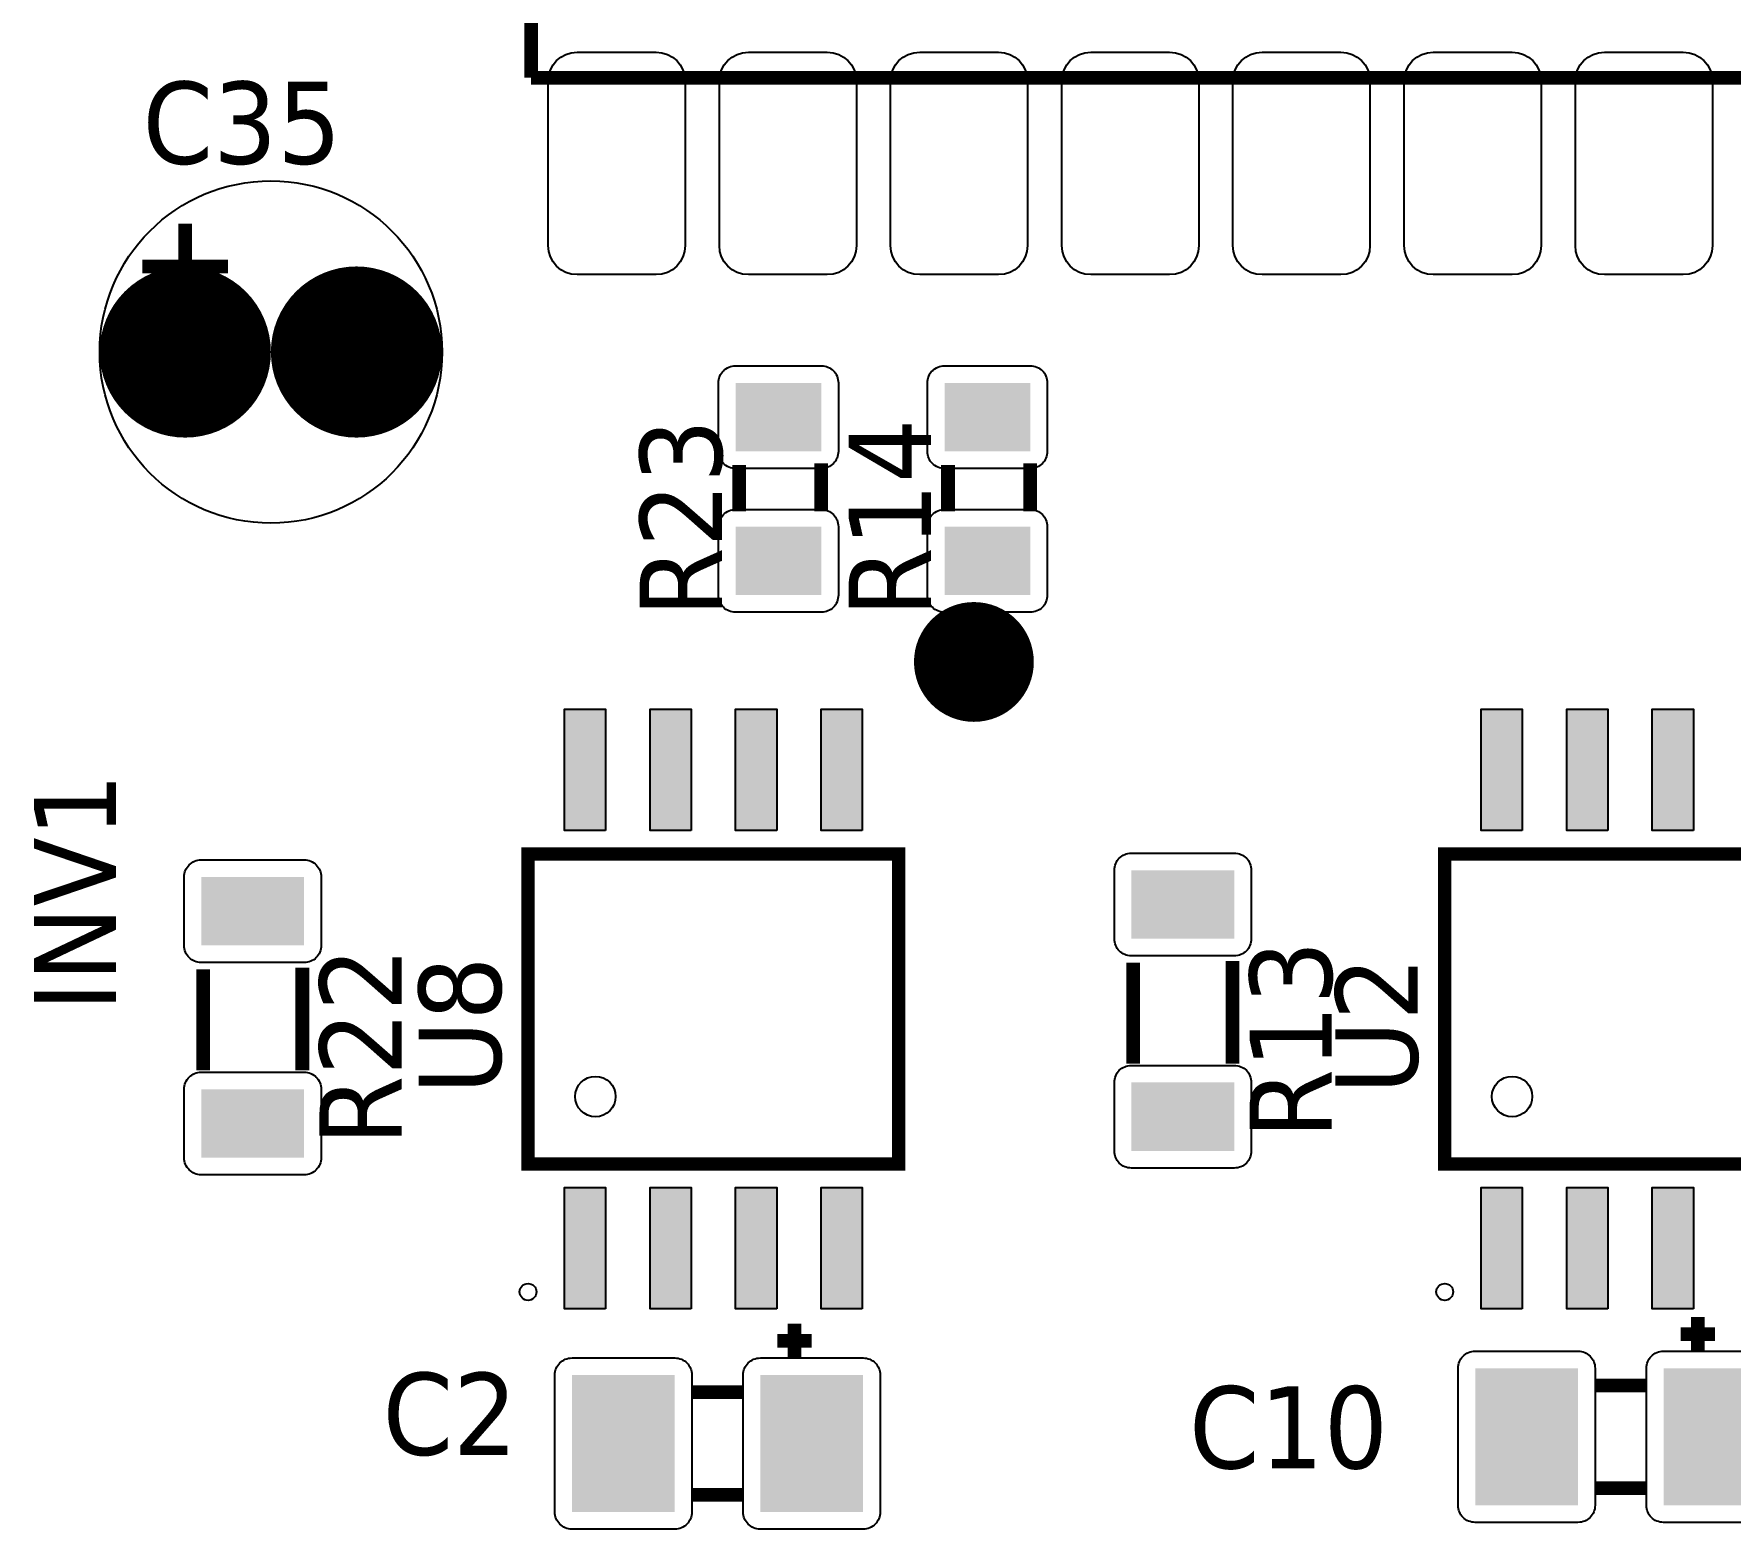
# Model space of a CAD drawing. Header units: millimetres. Extents: x 123.5 to 144.3, y 105.4 to 121.6.
# Drawn here: x 125.727 to 127.689, y 111.233 to 112.963 of the extents above; entities that cross this region are included whole.
import ezdxf

# ---------------------------------------------------------------- set-up
doc = ezdxf.new("R2010")
doc.units = ezdxf.units.MM
doc.layers.add('DESC', color=250, linetype='Continuous')
doc.styles.get("Standard").update_dxf_attribs({"font": 'tahoma.ttf'})

# ---------------------------------------------------------------- blocks, each defined once
blk = doc.blocks.new('RPAD')
blk.add_trace([(-0.5, -0.5), (-0.5, 0.5), (0.5, -0.5), (0.5, 0.5)])
blk = doc.blocks.new('EPAD')
at = {"const_width": 0.5}
blk.add_lwpolyline([(-0.25, 0, 1), (0.25, 0, 1)], format="xyb", close=True, dxfattribs=at)
blk = doc.blocks.new('CCRPBoard')
for points, const_width in [([(128.87127, 113.48574), (128.87127, 113.63574)], 0.008), ([(128.87127, 113.48574), (128.87127, 113.63574)], 0.008), ([(128.87127, 113.48574), (128.87127, 113.63574)], 0.008), ([(128.87127, 113.48574), (130.87127, 113.48574)], 0.008), ([(128.87127, 113.48574), (130.87127, 113.48574)], 0.008), ([(128.87127, 113.48574), (130.87127, 113.48574)], 0.008), ([(128.66931, 113.4005), (128.66931, 113.3505)], 0.008), ([(128.66931, 113.4005), (128.66931, 113.3505)], 0.008), ([(128.66931, 113.4005), (128.66931, 113.3505)], 0.008), ([(128.64431, 113.3755), (128.69431, 113.3755)], 0.008), ([(128.64431, 113.3755), (128.69431, 113.3755)], 0.008), ([(128.64431, 113.3755), (128.69431, 113.3755)], 0.008), ([(128.99276, 113.23245), (128.99276, 113.25945)], 0.008), ([(128.99276, 113.23245), (128.99276, 113.25945)], 0.008), ([(128.99276, 113.23245), (128.99276, 113.25945)], 0.008), ([(129.04076, 113.23245), (129.04076, 113.26045)], 0.008), ([(129.04076, 113.23245), (129.04076, 113.26045)], 0.008), ([(129.04076, 113.23245), (129.04076, 113.26045)], 0.008), ([(129.11481, 113.23245), (129.11481, 113.25945)], 0.008), ([(129.11481, 113.23245), (129.11481, 113.25945)], 0.008), ([(129.11481, 113.23245), (129.11481, 113.25945)], 0.008), ([(129.16281, 113.23245), (129.16281, 113.26045)], 0.008), ([(129.16281, 113.23245), (129.16281, 113.26045)], 0.008), ([(129.16281, 113.23245), (129.16281, 113.26045)], 0.008), ([(129.08604, 112.85109), (129.08604, 113.03219), (128.8695, 113.03219), (128.8695, 112.85109), (129.08604, 112.85109)], 0.00787), ([(129.08604, 112.85109), (129.08604, 113.03219), (128.8695, 113.03219), (128.8695, 112.85109), (129.08604, 112.85109)], 0.00787), ([(129.08604, 112.85109), (129.08604, 113.03219), (128.8695, 113.03219), (128.8695, 112.85109), (129.08604, 112.85109)], 0.00787), ([(129.62147, 112.85109), (129.62147, 113.03219), (129.40494, 113.03219), (129.40494, 112.85109), (129.62147, 112.85109)], 0.00787), ([(129.62147, 112.85109), (129.62147, 113.03219), (129.40494, 113.03219), (129.40494, 112.85109), (129.62147, 112.85109)], 0.00787), ([(129.62147, 112.85109), (129.62147, 113.03219), (129.40494, 113.03219), (129.40494, 112.85109), (129.62147, 112.85109)], 0.00787), ([(129.22298, 112.96867), (129.22298, 112.90967)], 0.008), ([(129.22298, 112.96867), (129.22298, 112.90967)], 0.008), ([(129.22298, 112.96867), (129.22298, 112.90967)], 0.008), ([(129.28098, 112.96967), (129.28098, 112.90967)], 0.008), ([(129.28098, 112.96967), (129.28098, 112.90967)], 0.008), ([(129.28098, 112.96967), (129.28098, 112.90967)], 0.008), ([(128.67968, 112.96473), (128.67968, 112.90573)], 0.008), ([(128.67968, 112.96473), (128.67968, 112.90573)], 0.008), ([(128.67968, 112.96473), (128.67968, 112.90573)], 0.008), ([(128.73768, 112.96573), (128.73768, 112.90573)], 0.008), ([(128.73768, 112.96573), (128.73768, 112.90573)], 0.008), ([(128.73768, 112.96573), (128.73768, 112.90573)], 0.008), ([(129.55277, 112.76164), (129.55277, 112.74164)], 0.008), ([(129.55277, 112.76164), (129.55277, 112.74164)], 0.008), ([(129.55277, 112.76164), (129.55277, 112.74164)], 0.008), ([(129.02521, 112.75771), (129.02521, 112.73771)], 0.008), ([(129.02521, 112.75771), (129.02521, 112.73771)], 0.008), ([(129.02521, 112.75771), (129.02521, 112.73771)], 0.008), ([(129.54277, 112.75164), (129.56277, 112.75164)], 0.008), ([(129.54277, 112.75164), (129.56277, 112.75164)], 0.008), ([(129.54277, 112.75164), (129.56277, 112.75164)], 0.008), ([(129.01521, 112.74771), (129.03521, 112.74771)], 0.008), ([(129.01521, 112.74771), (129.03521, 112.74771)], 0.008), ([(129.01521, 112.74771), (129.03521, 112.74771)], 0.008), ([(129.49277, 112.72164), (129.52277, 112.72164)], 0.008), ([(129.49277, 112.72164), (129.52277, 112.72164)], 0.008), ([(129.49277, 112.72164), (129.52277, 112.72164)], 0.008), ([(128.96521, 112.71771), (128.99521, 112.71771)], 0.008), ([(128.96521, 112.71771), (128.99521, 112.71771)], 0.008), ([(128.96521, 112.71771), (128.99521, 112.71771)], 0.008), ([(129.49277, 112.66164), (129.52277, 112.66164)], 0.008), ([(129.49277, 112.66164), (129.52277, 112.66164)], 0.008), ([(129.49277, 112.66164), (129.52277, 112.66164)], 0.008), ([(128.96521, 112.65771), (128.99521, 112.65771)], 0.008), ([(128.96521, 112.65771), (128.99521, 112.65771)], 0.008), ([(128.96521, 112.65771), (128.99521, 112.65771)], 0.008)]:
    blk.add_lwpolyline(points, dxfattribs=dict(const_width=const_width))
for points in [[(128.89827, 113.50074), (128.94427, 113.50074), (128.94775, 113.5004), (128.95096, 113.49943), (128.95386, 113.49788), (128.95636, 113.49582), (128.95842, 113.49332), (128.95996, 113.49043), (128.96094, 113.48721), (128.96127, 113.48374), (128.96127, 113.38774), (128.96094, 113.38426), (128.95996, 113.38105), (128.95842, 113.37816), (128.95636, 113.37565), (128.95386, 113.3736), (128.95096, 113.37205), (128.94775, 113.37108), (128.94427, 113.37074), (128.89827, 113.37074), (128.8948, 113.37108), (128.89158, 113.37205), (128.88869, 113.3736), (128.88619, 113.37565), (128.88413, 113.37816), (128.88259, 113.38105), (128.88161, 113.38426), (128.88127, 113.38774), (128.88127, 113.48374), (128.88161, 113.48721), (128.88259, 113.49043), (128.88413, 113.49332), (128.88619, 113.49582), (128.88869, 113.49788), (128.89158, 113.49943), (128.8948, 113.5004), (128.89827, 113.50074)], [(128.99827, 113.50074), (129.04427, 113.50074), (129.04775, 113.5004), (129.05096, 113.49943), (129.05386, 113.49788), (129.05636, 113.49582), (129.05842, 113.49332), (129.05996, 113.49043), (129.06094, 113.48721), (129.06127, 113.48374), (129.06127, 113.38774), (129.06094, 113.38426), (129.05996, 113.38105), (129.05842, 113.37816), (129.05636, 113.37565), (129.05386, 113.3736), (129.05096, 113.37205), (129.04775, 113.37108), (129.04427, 113.37074), (128.99827, 113.37074), (128.9948, 113.37108), (128.99158, 113.37205), (128.98869, 113.3736), (128.98619, 113.37565), (128.98413, 113.37816), (128.98259, 113.38105), (128.98161, 113.38426), (128.98127, 113.38774), (128.98127, 113.48374), (128.98161, 113.48721), (128.98259, 113.49043), (128.98413, 113.49332), (128.98619, 113.49582), (128.98869, 113.49788), (128.99158, 113.49943), (128.9948, 113.5004), (128.99827, 113.50074)], [(129.09827, 113.50074), (129.14427, 113.50074), (129.14775, 113.5004), (129.15096, 113.49943), (129.15386, 113.49788), (129.15636, 113.49582), (129.15842, 113.49332), (129.15996, 113.49043), (129.16094, 113.48721), (129.16127, 113.48374), (129.16127, 113.38774), (129.16094, 113.38426), (129.15996, 113.38105), (129.15842, 113.37816), (129.15636, 113.37565), (129.15386, 113.3736), (129.15096, 113.37205), (129.14775, 113.37108), (129.14427, 113.37074), (129.09827, 113.37074), (129.0948, 113.37108), (129.09158, 113.37205), (129.08869, 113.3736), (129.08619, 113.37565), (129.08413, 113.37816), (129.08259, 113.38105), (129.08161, 113.38426), (129.08127, 113.38774), (129.08127, 113.48374), (129.08161, 113.48721), (129.08259, 113.49043), (129.08413, 113.49332), (129.08619, 113.49582), (129.08869, 113.49788), (129.09158, 113.49943), (129.0948, 113.5004), (129.09827, 113.50074)], [(129.19827, 113.50074), (129.24427, 113.50074), (129.24775, 113.5004), (129.25096, 113.49943), (129.25386, 113.49788), (129.25636, 113.49582), (129.25842, 113.49332), (129.25996, 113.49043), (129.26094, 113.48721), (129.26127, 113.48374), (129.26127, 113.38774), (129.26094, 113.38426), (129.25996, 113.38105), (129.25842, 113.37816), (129.25636, 113.37565), (129.25386, 113.3736), (129.25096, 113.37205), (129.24775, 113.37108), (129.24427, 113.37074), (129.19827, 113.37074), (129.1948, 113.37108), (129.19158, 113.37205), (129.18869, 113.3736), (129.18619, 113.37565), (129.18413, 113.37816), (129.18259, 113.38105), (129.18161, 113.38426), (129.18127, 113.38774), (129.18127, 113.48374), (129.18161, 113.48721), (129.18259, 113.49043), (129.18413, 113.49332), (129.18619, 113.49582), (129.18869, 113.49788), (129.19158, 113.49943), (129.1948, 113.5004), (129.19827, 113.50074)], [(129.29827, 113.50074), (129.34427, 113.50074), (129.34775, 113.5004), (129.35096, 113.49943), (129.35386, 113.49788), (129.35636, 113.49582), (129.35842, 113.49332), (129.35996, 113.49043), (129.36094, 113.48721), (129.36127, 113.48374), (129.36127, 113.38774), (129.36094, 113.38426), (129.35996, 113.38105), (129.35842, 113.37816), (129.35636, 113.37565), (129.35386, 113.3736), (129.35096, 113.37205), (129.34775, 113.37108), (129.34427, 113.37074), (129.29827, 113.37074), (129.2948, 113.37108), (129.29158, 113.37205), (129.28869, 113.3736), (129.28619, 113.37565), (129.28413, 113.37816), (129.28259, 113.38105), (129.28161, 113.38426), (129.28127, 113.38774), (129.28127, 113.48374), (129.28161, 113.48721), (129.28259, 113.49043), (129.28413, 113.49332), (129.28619, 113.49582), (129.28869, 113.49788), (129.29158, 113.49943), (129.2948, 113.5004), (129.29827, 113.50074)], [(129.39827, 113.50074), (129.44427, 113.50074), (129.44775, 113.5004), (129.45096, 113.49943), (129.45386, 113.49788), (129.45636, 113.49582), (129.45842, 113.49332), (129.45996, 113.49043), (129.46094, 113.48721), (129.46127, 113.48374), (129.46127, 113.38774), (129.46094, 113.38426), (129.45996, 113.38105), (129.45842, 113.37816), (129.45636, 113.37565), (129.45386, 113.3736), (129.45096, 113.37205), (129.44775, 113.37108), (129.44427, 113.37074), (129.39827, 113.37074), (129.3948, 113.37108), (129.39158, 113.37205), (129.38869, 113.3736), (129.38619, 113.37565), (129.38413, 113.37816), (129.38259, 113.38105), (129.38161, 113.38426), (129.38127, 113.38774), (129.38127, 113.48374), (129.38161, 113.48721), (129.38259, 113.49043), (129.38413, 113.49332), (129.38619, 113.49582), (129.38869, 113.49788), (129.39158, 113.49943), (129.3948, 113.5004), (129.39827, 113.50074)], [(129.49827, 113.50074), (129.54427, 113.50074), (129.54775, 113.5004), (129.55096, 113.49943), (129.55386, 113.49788), (129.55636, 113.49582), (129.55842, 113.49332), (129.55996, 113.49043), (129.56094, 113.48721), (129.56127, 113.48374), (129.56127, 113.38774), (129.56094, 113.38426), (129.55996, 113.38105), (129.55842, 113.37816), (129.55636, 113.37565), (129.55386, 113.3736), (129.55096, 113.37205), (129.54775, 113.37108), (129.54427, 113.37074), (129.49827, 113.37074), (129.4948, 113.37108), (129.49158, 113.37205), (129.48869, 113.3736), (129.48619, 113.37565), (129.48413, 113.37816), (129.48259, 113.38105), (129.48161, 113.38426), (129.48127, 113.38774), (129.48127, 113.48374), (129.48161, 113.48721), (129.48259, 113.49043), (129.48413, 113.49332), (129.48619, 113.49582), (129.48869, 113.49788), (129.49158, 113.49943), (129.4948, 113.5004), (129.49827, 113.50074)], [(128.98076, 113.26745), (128.98076, 113.30745), (128.98081, 113.30849), (128.98096, 113.3095), (128.9812, 113.31047), (128.98153, 113.31139), (128.98195, 113.31227), (128.98244, 113.31309), (128.98301, 113.31386), (128.98365, 113.31456), (128.98436, 113.3152), (128.98513, 113.31577), (128.98595, 113.31627), (128.98683, 113.31668), (128.98775, 113.31701), (128.98872, 113.31726), (128.98972, 113.3174), (128.99076, 113.31745), (129.04076, 113.31745), (129.0418, 113.3174), (129.04281, 113.31726), (129.04377, 113.31701), (129.0447, 113.31668), (129.04557, 113.31627), (129.0464, 113.31577), (129.04717, 113.3152), (129.04787, 113.31456), (129.04851, 113.31386), (129.04908, 113.31309), (129.04958, 113.31227), (129.04999, 113.31139), (129.05032, 113.31047), (129.05056, 113.3095), (129.05071, 113.30849), (129.05076, 113.30745), (129.05076, 113.26745), (129.05071, 113.26642), (129.05056, 113.26541), (129.05032, 113.26444), (129.04999, 113.26352), (129.04958, 113.26264), (129.04908, 113.26182), (129.04851, 113.26105), (129.04787, 113.26035), (129.04717, 113.25971), (129.0464, 113.25914), (129.04557, 113.25864), (129.0447, 113.25823), (129.04377, 113.2579), (129.04281, 113.25765), (129.0418, 113.25751), (129.04076, 113.25745), (128.99076, 113.25745), (128.98972, 113.25751), (128.98872, 113.25765), (128.98775, 113.2579), (128.98683, 113.25823), (128.98595, 113.25864), (128.98513, 113.25914), (128.98436, 113.25971), (128.98365, 113.26035), (128.98301, 113.26105), (128.98244, 113.26182), (128.98195, 113.26264), (128.98153, 113.26352), (128.9812, 113.26444), (128.98096, 113.26541), (128.98081, 113.26642), (128.98076, 113.26745)], [(129.10281, 113.26745), (129.10281, 113.30745), (129.10286, 113.30849), (129.10301, 113.3095), (129.10325, 113.31047), (129.10358, 113.31139), (129.104, 113.31227), (129.10449, 113.31309), (129.10506, 113.31386), (129.1057, 113.31456), (129.10641, 113.3152), (129.10717, 113.31577), (129.108, 113.31627), (129.10887, 113.31668), (129.1098, 113.31701), (129.11076, 113.31726), (129.11177, 113.3174), (129.11281, 113.31745), (129.16281, 113.31745), (129.16385, 113.3174), (129.16485, 113.31726), (129.16582, 113.31701), (129.16674, 113.31668), (129.16762, 113.31627), (129.16845, 113.31577), (129.16921, 113.3152), (129.16992, 113.31456), (129.17056, 113.31386), (129.17113, 113.31309), (129.17162, 113.31227), (129.17204, 113.31139), (129.17237, 113.31047), (129.17261, 113.3095), (129.17276, 113.30849), (129.17281, 113.30745), (129.17281, 113.26745), (129.17276, 113.26642), (129.17261, 113.26541), (129.17237, 113.26444), (129.17204, 113.26352), (129.17162, 113.26264), (129.17113, 113.26182), (129.17056, 113.26105), (129.16992, 113.26035), (129.16921, 113.25971), (129.16845, 113.25914), (129.16762, 113.25864), (129.16674, 113.25823), (129.16582, 113.2579), (129.16485, 113.25765), (129.16385, 113.25751), (129.16281, 113.25745), (129.11281, 113.25745), (129.11177, 113.25751), (129.11076, 113.25765), (129.1098, 113.2579), (129.10887, 113.25823), (129.108, 113.25864), (129.10717, 113.25914), (129.10641, 113.25971), (129.1057, 113.26035), (129.10506, 113.26105), (129.10449, 113.26182), (129.104, 113.26264), (129.10358, 113.26352), (129.10325, 113.26444), (129.10301, 113.26541), (129.10286, 113.26642), (129.10281, 113.26745)], [(128.98076, 113.18345), (128.98076, 113.22345), (128.98081, 113.22449), (128.98096, 113.2255), (128.9812, 113.22647), (128.98153, 113.22739), (128.98195, 113.22827), (128.98244, 113.22909), (128.98301, 113.22986), (128.98365, 113.23056), (128.98436, 113.2312), (128.98513, 113.23177), (128.98595, 113.23227), (128.98683, 113.23268), (128.98775, 113.23301), (128.98872, 113.23326), (128.98972, 113.2334), (128.99076, 113.23345), (129.04076, 113.23345), (129.0418, 113.2334), (129.04281, 113.23326), (129.04377, 113.23301), (129.0447, 113.23268), (129.04557, 113.23227), (129.0464, 113.23177), (129.04717, 113.2312), (129.04787, 113.23056), (129.04851, 113.22986), (129.04908, 113.22909), (129.04958, 113.22827), (129.04999, 113.22739), (129.05032, 113.22647), (129.05056, 113.2255), (129.05071, 113.22449), (129.05076, 113.22345), (129.05076, 113.18345), (129.05071, 113.18242), (129.05056, 113.18141), (129.05032, 113.18044), (129.04999, 113.17952), (129.04958, 113.17864), (129.04908, 113.17782), (129.04851, 113.17705), (129.04787, 113.17635), (129.04717, 113.17571), (129.0464, 113.17514), (129.04557, 113.17464), (129.0447, 113.17423), (129.04377, 113.1739), (129.04281, 113.17365), (129.0418, 113.17351), (129.04076, 113.17345), (128.99076, 113.17345), (128.98972, 113.17351), (128.98872, 113.17365), (128.98775, 113.1739), (128.98683, 113.17423), (128.98595, 113.17464), (128.98513, 113.17514), (128.98436, 113.17571), (128.98365, 113.17635), (128.98301, 113.17705), (128.98244, 113.17782), (128.98195, 113.17864), (128.98153, 113.17952), (128.9812, 113.18044), (128.98096, 113.18141), (128.98081, 113.18242), (128.98076, 113.18345)], [(129.10281, 113.18345), (129.10281, 113.22345), (129.10286, 113.22449), (129.10301, 113.2255), (129.10325, 113.22647), (129.10358, 113.22739), (129.104, 113.22827), (129.10449, 113.22909), (129.10506, 113.22986), (129.1057, 113.23056), (129.10641, 113.2312), (129.10717, 113.23177), (129.108, 113.23227), (129.10887, 113.23268), (129.1098, 113.23301), (129.11076, 113.23326), (129.11177, 113.2334), (129.11281, 113.23345), (129.16281, 113.23345), (129.16385, 113.2334), (129.16485, 113.23326), (129.16582, 113.23301), (129.16674, 113.23268), (129.16762, 113.23227), (129.16845, 113.23177), (129.16921, 113.2312), (129.16992, 113.23056), (129.17056, 113.22986), (129.17113, 113.22909), (129.17162, 113.22827), (129.17204, 113.22739), (129.17237, 113.22647), (129.17261, 113.2255), (129.17276, 113.22449), (129.17281, 113.22345), (129.17281, 113.18345), (129.17276, 113.18242), (129.17261, 113.18141), (129.17237, 113.18044), (129.17204, 113.17952), (129.17162, 113.17864), (129.17113, 113.17782), (129.17056, 113.17705), (129.16992, 113.17635), (129.16921, 113.17571), (129.16845, 113.17514), (129.16762, 113.17464), (129.16674, 113.17423), (129.16582, 113.1739), (129.16485, 113.17365), (129.16385, 113.17351), (129.16281, 113.17345), (129.11281, 113.17345), (129.11177, 113.17351), (129.11076, 113.17365), (129.1098, 113.1739), (129.10887, 113.17423), (129.108, 113.17464), (129.10717, 113.17514), (129.10641, 113.17571), (129.1057, 113.17635), (129.10506, 113.17705), (129.10449, 113.17782), (129.104, 113.17864), (129.10358, 113.17952), (129.10325, 113.18044), (129.10301, 113.18141), (129.10286, 113.18242), (129.10281, 113.18345)], [(128.91477, 113.04591), (128.89077, 113.04591), (128.89077, 113.11691), (128.91477, 113.11691), (128.91477, 113.04591)], [(128.96477, 113.04591), (128.94077, 113.04591), (128.94077, 113.11691), (128.96477, 113.11691), (128.96477, 113.04591)], [(129.01477, 113.04591), (128.99077, 113.04591), (128.99077, 113.11691), (129.01477, 113.11691), (129.01477, 113.04591)], [(129.06477, 113.04591), (129.04077, 113.04591), (129.04077, 113.11691), (129.06477, 113.11691), (129.06477, 113.04591)], [(129.4502, 113.04591), (129.4262, 113.04591), (129.4262, 113.11691), (129.4502, 113.11691), (129.4502, 113.04591)], [(129.5002, 113.04591), (129.4762, 113.04591), (129.4762, 113.11691), (129.5002, 113.11691), (129.5002, 113.04591)], [(129.5502, 113.04591), (129.5262, 113.04591), (129.5262, 113.11691), (129.5502, 113.11691), (129.5502, 113.04591)], [(129.29198, 113.02267), (129.29198, 112.98267), (129.29193, 112.98163), (129.29178, 112.98062), (129.29154, 112.97966), (129.29121, 112.97873), (129.2908, 112.97786), (129.2903, 112.97703), (129.28973, 112.97626), (129.28909, 112.97556), (129.28839, 112.97492), (129.28762, 112.97435), (129.28679, 112.97385), (129.28592, 112.97344), (129.28499, 112.97311), (129.28403, 112.97287), (129.28302, 112.97272), (129.28198, 112.97267), (129.22198, 112.97267), (129.22094, 112.97272), (129.21994, 112.97287), (129.21897, 112.97311), (129.21805, 112.97344), (129.21717, 112.97385), (129.21635, 112.97435), (129.21558, 112.97492), (129.21487, 112.97556), (129.21423, 112.97626), (129.21366, 112.97703), (129.21317, 112.97786), (129.21275, 112.97873), (129.21242, 112.97966), (129.21218, 112.98062), (129.21203, 112.98163), (129.21198, 112.98267), (129.21198, 113.02267), (129.21203, 113.02371), (129.21218, 113.02471), (129.21242, 113.02568), (129.21275, 113.0266), (129.21317, 113.02748), (129.21366, 113.0283), (129.21423, 113.02907), (129.21487, 113.02978), (129.21558, 113.03042), (129.21635, 113.03099), (129.21717, 113.03148), (129.21805, 113.0319), (129.21897, 113.03223), (129.21994, 113.03247), (129.22094, 113.03262), (129.22198, 113.03267), (129.28198, 113.03267), (129.28302, 113.03262), (129.28403, 113.03247), (129.28499, 113.03223), (129.28592, 113.0319), (129.28679, 113.03148), (129.28762, 113.03099), (129.28839, 113.03042), (129.28909, 113.02978), (129.28973, 113.02907), (129.2903, 113.0283), (129.2908, 113.02748), (129.29121, 113.0266), (129.29154, 113.02568), (129.29178, 113.02471), (129.29193, 113.02371), (129.29198, 113.02267)], [(128.74868, 113.01873), (128.74868, 112.97873), (128.74863, 112.97769), (128.74848, 112.97669), (128.74823, 112.97572), (128.7479, 112.97479), (128.74749, 112.97392), (128.74699, 112.97309), (128.74643, 112.97233), (128.74579, 112.97162), (128.74508, 112.97098), (128.74431, 112.97041), (128.74349, 112.96992), (128.74261, 112.9695), (128.74169, 112.96917), (128.74072, 112.96893), (128.73971, 112.96878), (128.73868, 112.96873), (128.67868, 112.96873), (128.67764, 112.96878), (128.67663, 112.96893), (128.67566, 112.96917), (128.67474, 112.9695), (128.67386, 112.96992), (128.67304, 112.97041), (128.67227, 112.97098), (128.67157, 112.97162), (128.67093, 112.97233), (128.67036, 112.97309), (128.66986, 112.97392), (128.66945, 112.97479), (128.66912, 112.97572), (128.66887, 112.97669), (128.66873, 112.97769), (128.66868, 112.97873), (128.66868, 113.01873), (128.66873, 113.01977), (128.66887, 113.02077), (128.66912, 113.02174), (128.66945, 113.02267), (128.66986, 113.02354), (128.67036, 113.02437), (128.67093, 113.02513), (128.67157, 113.02584), (128.67227, 113.02648), (128.67304, 113.02705), (128.67386, 113.02754), (128.67474, 113.02796), (128.67566, 113.02829), (128.67663, 113.02853), (128.67764, 113.02868), (128.67868, 113.02873), (128.73868, 113.02873), (128.73971, 113.02868), (128.74072, 113.02853), (128.74169, 113.02829), (128.74261, 113.02796), (128.74349, 113.02754), (128.74431, 113.02705), (128.74508, 113.02648), (128.74579, 113.02584), (128.74643, 113.02513), (128.74699, 113.02437), (128.74749, 113.02354), (128.7479, 113.02267), (128.74823, 113.02174), (128.74848, 113.02077), (128.74863, 113.01977), (128.74868, 113.01873)], [(128.74868, 112.89473), (128.74868, 112.85473), (128.74863, 112.85369), (128.74848, 112.85269), (128.74823, 112.85172), (128.7479, 112.85079), (128.74749, 112.84992), (128.74699, 112.84909), (128.74643, 112.84833), (128.74579, 112.84762), (128.74508, 112.84698), (128.74431, 112.84641), (128.74349, 112.84592), (128.74261, 112.8455), (128.74169, 112.84517), (128.74072, 112.84493), (128.73971, 112.84478), (128.73868, 112.84473), (128.67868, 112.84473), (128.67764, 112.84478), (128.67663, 112.84493), (128.67566, 112.84517), (128.67474, 112.8455), (128.67386, 112.84592), (128.67304, 112.84641), (128.67227, 112.84698), (128.67157, 112.84762), (128.67093, 112.84833), (128.67036, 112.84909), (128.66986, 112.84992), (128.66945, 112.85079), (128.66912, 112.85172), (128.66887, 112.85269), (128.66873, 112.85369), (128.66868, 112.85473), (128.66868, 112.89473), (128.66873, 112.89577), (128.66887, 112.89677), (128.66912, 112.89774), (128.66945, 112.89867), (128.66986, 112.89954), (128.67036, 112.90037), (128.67093, 112.90113), (128.67157, 112.90184), (128.67227, 112.90248), (128.67304, 112.90305), (128.67386, 112.90354), (128.67474, 112.90396), (128.67566, 112.90429), (128.67663, 112.90453), (128.67764, 112.90468), (128.67868, 112.90473), (128.73868, 112.90473), (128.73971, 112.90468), (128.74072, 112.90453), (128.74169, 112.90429), (128.74261, 112.90396), (128.74349, 112.90354), (128.74431, 112.90305), (128.74508, 112.90248), (128.74579, 112.90184), (128.74643, 112.90113), (128.74699, 112.90037), (128.74749, 112.89954), (128.7479, 112.89867), (128.74823, 112.89774), (128.74848, 112.89677), (128.74863, 112.89577), (128.74868, 112.89473)], [(129.29198, 112.89867), (129.29198, 112.85867), (129.29193, 112.85763), (129.29178, 112.85662), (129.29154, 112.85566), (129.29121, 112.85473), (129.2908, 112.85386), (129.2903, 112.85303), (129.28973, 112.85226), (129.28909, 112.85156), (129.28839, 112.85092), (129.28762, 112.85035), (129.28679, 112.84985), (129.28592, 112.84944), (129.28499, 112.84911), (129.28403, 112.84887), (129.28302, 112.84872), (129.28198, 112.84867), (129.22198, 112.84867), (129.22094, 112.84872), (129.21994, 112.84887), (129.21897, 112.84911), (129.21805, 112.84944), (129.21717, 112.84985), (129.21635, 112.85035), (129.21558, 112.85092), (129.21487, 112.85156), (129.21423, 112.85226), (129.21366, 112.85303), (129.21317, 112.85386), (129.21275, 112.85473), (129.21242, 112.85566), (129.21218, 112.85662), (129.21203, 112.85763), (129.21198, 112.85867), (129.21198, 112.89867), (129.21203, 112.89971), (129.21218, 112.90071), (129.21242, 112.90168), (129.21275, 112.9026), (129.21317, 112.90348), (129.21366, 112.9043), (129.21423, 112.90507), (129.21487, 112.90578), (129.21558, 112.90642), (129.21635, 112.90699), (129.21717, 112.90748), (129.21805, 112.9079), (129.21897, 112.90823), (129.21994, 112.90847), (129.22094, 112.90862), (129.22198, 112.90867), (129.28198, 112.90867), (129.28302, 112.90862), (129.28403, 112.90847), (129.28499, 112.90823), (129.28592, 112.9079), (129.28679, 112.90748), (129.28762, 112.90699), (129.28839, 112.90642), (129.28909, 112.90578), (129.28973, 112.90507), (129.2903, 112.9043), (129.2908, 112.90348), (129.29121, 112.9026), (129.29154, 112.90168), (129.29178, 112.90071), (129.29193, 112.89971), (129.29198, 112.89867)], [(128.91477, 112.76638), (128.89077, 112.76638), (128.89077, 112.83738), (128.91477, 112.83738), (128.91477, 112.76638)], [(128.96477, 112.76638), (128.94077, 112.76638), (128.94077, 112.83738), (128.96477, 112.83738), (128.96477, 112.76638)], [(129.01477, 112.76638), (128.99077, 112.76638), (128.99077, 112.83738), (129.01477, 112.83738), (129.01477, 112.76638)], [(129.06477, 112.76638), (129.04077, 112.76638), (129.04077, 112.83738), (129.06477, 112.83738), (129.06477, 112.76638)], [(129.4502, 112.76638), (129.4262, 112.76638), (129.4262, 112.83738), (129.4502, 112.83738), (129.4502, 112.76638)], [(129.5002, 112.76638), (129.4762, 112.76638), (129.4762, 112.83738), (129.5002, 112.83738), (129.5002, 112.76638)], [(129.5502, 112.76638), (129.5262, 112.76638), (129.5262, 112.83738), (129.5502, 112.83738), (129.5502, 112.76638)], [(128.89521, 112.73771), (128.95521, 112.73771), (128.95625, 112.73766), (128.95726, 112.73751), (128.95822, 112.73727), (128.95915, 112.73694), (128.96002, 112.73652), (128.96085, 112.73603), (128.96161, 112.73546), (128.96232, 112.73482), (128.96296, 112.73411), (128.96353, 112.73334), (128.96402, 112.73252), (128.96444, 112.73164), (128.96477, 112.73072), (128.96501, 112.72975), (128.96516, 112.72875), (128.96521, 112.72771), (128.96521, 112.64771), (128.96516, 112.64667), (128.96501, 112.64566), (128.96477, 112.6447), (128.96444, 112.64377), (128.96402, 112.64289), (128.96353, 112.64207), (128.96296, 112.6413), (128.96232, 112.6406), (128.96161, 112.63996), (128.96085, 112.63939), (128.96002, 112.63889), (128.95915, 112.63848), (128.95822, 112.63815), (128.95726, 112.63791), (128.95625, 112.63776), (128.95521, 112.63771), (128.89521, 112.63771), (128.89417, 112.63776), (128.89317, 112.63791), (128.8922, 112.63815), (128.89128, 112.63848), (128.8904, 112.63889), (128.88958, 112.63939), (128.88881, 112.63996), (128.8881, 112.6406), (128.88746, 112.6413), (128.88689, 112.64207), (128.8864, 112.64289), (128.88598, 112.64377), (128.88565, 112.6447), (128.88541, 112.64566), (128.88526, 112.64667), (128.88521, 112.64771), (128.88521, 112.72771), (128.88526, 112.72875), (128.88541, 112.72975), (128.88565, 112.73072), (128.88598, 112.73164), (128.8864, 112.73252), (128.88689, 112.73334), (128.88746, 112.73411), (128.8881, 112.73482), (128.88881, 112.73546), (128.88958, 112.73603), (128.8904, 112.73652), (128.89128, 112.73694), (128.8922, 112.73727), (128.89317, 112.73751), (128.89417, 112.73766), (128.89521, 112.73771)], [(129.00521, 112.73771), (129.06521, 112.73771), (129.06625, 112.73766), (129.06726, 112.73751), (129.06822, 112.73727), (129.06915, 112.73694), (129.07002, 112.73652), (129.07085, 112.73603), (129.07161, 112.73546), (129.07232, 112.73482), (129.07296, 112.73411), (129.07353, 112.73334), (129.07402, 112.73252), (129.07444, 112.73164), (129.07477, 112.73072), (129.07501, 112.72975), (129.07516, 112.72875), (129.07521, 112.72771), (129.07521, 112.64771), (129.07516, 112.64667), (129.07501, 112.64566), (129.07477, 112.6447), (129.07444, 112.64377), (129.07402, 112.64289), (129.07353, 112.64207), (129.07296, 112.6413), (129.07232, 112.6406), (129.07161, 112.63996), (129.07085, 112.63939), (129.07002, 112.63889), (129.06915, 112.63848), (129.06822, 112.63815), (129.06726, 112.63791), (129.06625, 112.63776), (129.06521, 112.63771), (129.00521, 112.63771), (129.00417, 112.63776), (129.00317, 112.63791), (129.0022, 112.63815), (129.00128, 112.63848), (129.0004, 112.63889), (128.99958, 112.63939), (128.99881, 112.63996), (128.9981, 112.6406), (128.99746, 112.6413), (128.99689, 112.64207), (128.9964, 112.64289), (128.99598, 112.64377), (128.99565, 112.6447), (128.99541, 112.64566), (128.99526, 112.64667), (128.99521, 112.64771), (128.99521, 112.72771), (128.99526, 112.72875), (128.99541, 112.72975), (128.99565, 112.73072), (128.99598, 112.73164), (128.9964, 112.73252), (128.99689, 112.73334), (128.99746, 112.73411), (128.9981, 112.73482), (128.99881, 112.73546), (128.99958, 112.73603), (129.0004, 112.73652), (129.00128, 112.73694), (129.0022, 112.73727), (129.00317, 112.73751), (129.00417, 112.73766), (129.00521, 112.73771)], [(129.42277, 112.74164), (129.48277, 112.74164), (129.48381, 112.74159), (129.48481, 112.74144), (129.48578, 112.7412), (129.48671, 112.74087), (129.48758, 112.74046), (129.48841, 112.73996), (129.48917, 112.73939), (129.48988, 112.73875), (129.49052, 112.73805), (129.49109, 112.73728), (129.49158, 112.73646), (129.492, 112.73558), (129.49233, 112.73466), (129.49257, 112.73369), (129.49272, 112.73268), (129.49277, 112.73164), (129.49277, 112.65164), (129.49272, 112.6506), (129.49257, 112.6496), (129.49233, 112.64863), (129.492, 112.64771), (129.49158, 112.64683), (129.49109, 112.64601), (129.49052, 112.64524), (129.48988, 112.64453), (129.48917, 112.64389), (129.48841, 112.64332), (129.48758, 112.64283), (129.48671, 112.64242), (129.48578, 112.64208), (129.48481, 112.64184), (129.48381, 112.64169), (129.48277, 112.64164), (129.42277, 112.64164), (129.42173, 112.64169), (129.42073, 112.64184), (129.41976, 112.64208), (129.41883, 112.64242), (129.41796, 112.64283), (129.41713, 112.64332), (129.41637, 112.64389), (129.41566, 112.64453), (129.41502, 112.64524), (129.41445, 112.64601), (129.41396, 112.64683), (129.41354, 112.64771), (129.41321, 112.64863), (129.41297, 112.6496), (129.41282, 112.6506), (129.41277, 112.65164), (129.41277, 112.73164), (129.41282, 112.73268), (129.41297, 112.73369), (129.41321, 112.73466), (129.41354, 112.73558), (129.41396, 112.73646), (129.41445, 112.73728), (129.41502, 112.73805), (129.41566, 112.73875), (129.41637, 112.73939), (129.41713, 112.73996), (129.41796, 112.74046), (129.41883, 112.74087), (129.41976, 112.7412), (129.42073, 112.74144), (129.42173, 112.74159), (129.42277, 112.74164)]]:
    blk.add_lwpolyline(points, close=True)
blk.add_lwpolyline([(129.59277, 112.64164), (129.53277, 112.64164), (129.53173, 112.64169), (129.53073, 112.64184), (129.52976, 112.64208), (129.52883, 112.64242), (129.52796, 112.64283), (129.52713, 112.64332), (129.52637, 112.64389), (129.52566, 112.64453), (129.52502, 112.64524), (129.52445, 112.64601), (129.52396, 112.64683), (129.52354, 112.64771), (129.52321, 112.64863), (129.52297, 112.6496), (129.52282, 112.6506), (129.52277, 112.65164), (129.52277, 112.73164), (129.52282, 112.73268), (129.52297, 112.73369), (129.52321, 112.73466), (129.52354, 112.73558), (129.52396, 112.73646), (129.52445, 112.73728), (129.52502, 112.73805), (129.52566, 112.73875), (129.52637, 112.73939), (129.52713, 112.73996), (129.52796, 112.74046), (129.52883, 112.74087), (129.52976, 112.7412), (129.53073, 112.74144), (129.53173, 112.74159), (129.53277, 112.74164), (129.53277, 112.74164), (129.59277, 112.74164)])
for centre, radius in [((128.71931, 113.3255), 0.1), ((128.71931, 113.3255), 0.1), ((128.71931, 113.3255), 0.1), ((128.90887, 112.89046), 0.01181), ((128.90887, 112.89046), 0.01181), ((128.90887, 112.89046), 0.01181), ((129.44431, 112.89046), 0.01181), ((129.44431, 112.89046), 0.01181), ((129.44431, 112.89046), 0.01181), ((128.8695, 112.77629), 0.00492), ((128.8695, 112.77629), 0.00492), ((128.8695, 112.77629), 0.00492), ((129.40494, 112.77629), 0.00492), ((129.40494, 112.77629), 0.00492), ((129.40494, 112.77629), 0.00492)]:
    blk.add_circle(centre, radius)
for name, p, xscale, yscale in [('EPAD', (128.66931, 113.3255), 0.1, 0.1), ('EPAD', (128.76931, 113.3255), 0.1, 0.1), ('EPAD', (129.12994, 113.1444), 0.07, 0.07), ('RPAD', (128.92521, 112.68771), 0.06, 0.08), ('RPAD', (129.03521, 112.68771), 0.06, 0.08), ('RPAD', (129.45277, 112.69164), 0.06, 0.08), ('RPAD', (129.56277, 112.69164), 0.06, 0.08)]:
    blk.add_blockref(name, p, dxfattribs=dict(xscale=xscale, yscale=yscale))
for p, xscale, yscale, rotation in [((129.01576, 113.28745), 0.04, 0.05, 90), ((129.13781, 113.28745), 0.04, 0.05, 90), ((129.01576, 113.20345), 0.04, 0.05, 90), ((129.13781, 113.20345), 0.04, 0.05, 90), ((128.90277, 113.08141), 0.024, 0.071, 180), ((128.95277, 113.08141), 0.024, 0.071, 180), ((129.00277, 113.08141), 0.024, 0.071, 180), ((129.05277, 113.08141), 0.024, 0.071, 180), ((129.4382, 113.08141), 0.024, 0.071, 180), ((129.4882, 113.08141), 0.024, 0.071, 180), ((129.5382, 113.08141), 0.024, 0.071, 180), ((129.25198, 113.00267), 0.04, 0.06, 270), ((128.70868, 112.99873), 0.04, 0.06, 270), ((128.70868, 112.87473), 0.04, 0.06, 270), ((129.25198, 112.87867), 0.04, 0.06, 270), ((128.90277, 112.80188), 0.024, 0.071, 180), ((128.95277, 112.80188), 0.024, 0.071, 180), ((129.00277, 112.80188), 0.024, 0.071, 180), ((129.05277, 112.80188), 0.024, 0.071, 180), ((129.4382, 112.80188), 0.024, 0.071, 180), ((129.4882, 112.80188), 0.024, 0.071, 180), ((129.5382, 112.80188), 0.024, 0.071, 180)]:
    blk.add_blockref('RPAD', p, dxfattribs=dict(xscale=xscale, yscale=yscale, rotation=rotation))
at = {"width": 1.041667}
for s, p in [('C35', (128.64431, 113.4355)), ('C35', (128.64431, 113.4355)), ('C35', (128.64431, 113.4355)), ('C2', (128.78454, 112.68109)), ('C2', (128.78454, 112.68109)), ('C2', (128.78454, 112.68109)), ('C10', (129.2556, 112.67322)), ('C10', (129.2556, 112.67322)), ('C10', (129.2556, 112.67322))]:
    blk.add_text(s, height=0.048, dxfattribs=at).set_placement(p)
for s, p in [('R23', (128.98276, 113.17045)), ('R23', (128.98276, 113.17045)), ('R23', (128.98276, 113.17045)), ('R14', (129.10481, 113.17045)), ('R14', (129.10481, 113.17045)), ('R14', (129.10481, 113.17045)), ('INV1', (128.62888, 112.94007)), ('INV1', (128.62888, 112.94007)), ('INV1', (128.62888, 112.94007)), ('R13', (129.33898, 112.86567)), ('R13', (129.33898, 112.86567)), ('R13', (129.33898, 112.86567)), ('R22', (128.79568, 112.86173)), ('R22', (128.79568, 112.86173)), ('R22', (128.79568, 112.86173)), ('U8', (128.85366, 112.89164)), ('U8', (128.85366, 112.89164)), ('U8', (128.85366, 112.89164)), ('U2', (129.38909, 112.89164)), ('U2', (129.38909, 112.89164)), ('U2', (129.38909, 112.89164))]:
    blk.add_text(s, height=0.048, rotation=90, dxfattribs=at).set_placement(p)

msp = doc.modelspace()

# ---------------------------------------------------------------- block references
at = {"layer": 'DESC', "xscale": 1.98, "yscale": 1.98, "zscale": 1.98}
msp.add_blockref('CCRPBoard', (-128.8632, -111.7893), dxfattribs=at)

doc.saveas('drawing.dxf')
